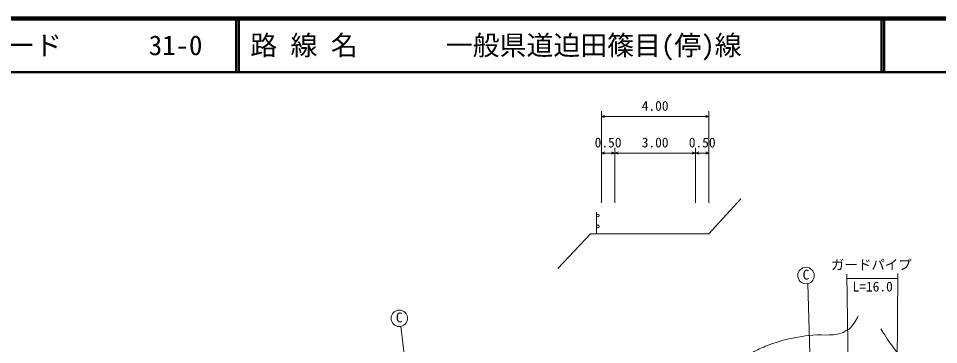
# Model space of a CAD drawing. Units: millimetres, scale not verified, with parts at other scales. Extents: x 40000 to 680000, y 20000 to 380000.
# Drawn here: x 137290 to 308349, y 319345 to 380000 of the extents above; entities that cross this region are included whole.
import ezdxf
from ezdxf.enums import TextEntityAlignment as Align

# ---------------------------------------------------------------- set-up
doc = ezdxf.new("R2010")
doc.units = ezdxf.units.MM
doc.header["$LTSCALE"] = 1000
for name, color, linetype, lineweight in [('M-BGD', 7, 'Continuous', 13), ('M-STR-HTXT', 7, 'Continuous', 13), ('M-TTL', 2, 'Continuous', 140), ('M-TTL-LINE', 7, 'Continuous', 50)]:
    doc.layers.add(name, color=color, linetype=linetype, lineweight=lineweight)
doc.layers.add('M-TTL-TXT', color=7, linetype='Continuous')
doc.styles.add('ＭＳ ゴシック', font='')
doc.styles.get('ＭＳ ゴシック').set_extended_font_data('MS Gothic')

msp = doc.modelspace()

# ---------------------------------------------------------------- linework, layer by layer
at = {"layer": 'M-BGD'}
for p, q in [((245658, 346715), (245658, 362767)), ((265658, 346715), (265658, 362767)), ((245658, 361767), (246258, 361967)), ((245658, 361767), (246258, 361567)), ((245658, 361767), (265658, 361767)), ((265658, 361767), (265058, 361967)), ((265658, 361767), (265058, 361567)), ((245658, 345715), (245658, 355959)), ((248158, 347479), (248158, 355959)), ((248158, 345715), (248158, 355959)), ((263158, 345715), (263158, 355959)), ((263158, 347479), (263158, 355959)), ((265658, 345715), (265658, 355959)), ((245658, 354959), (246258, 355159)), ((245658, 354959), (246258, 354759)), ((245658, 354959), (248158, 354959)), ((248158, 354959), (247558, 355159)), ((248158, 354959), (247558, 354759)), ((248158, 354959), (248758, 355159)), ((248158, 354959), (248758, 354759)), ((248158, 354959), (263158, 354959)), ((263158, 354959), (262558, 355159)), ((263158, 354959), (262558, 354759)), ((263158, 354959), (263758, 355159)), ((263158, 354959), (263758, 354759)), ((263158, 354959), (265658, 354959)), ((265658, 354959), (265058, 355159)), ((265658, 354959), (265058, 354759)), ((271562, 346430), (265658, 339959)), ((244767, 339959), (244767, 343959)), ((243658, 339959), (237588, 333487)), ((245658, 339959), (243658, 339959)), ((245658, 339959), (248158, 339959)), ((248158, 339959), (263158, 339959)), ((263158, 339959), (265658, 339959)), ((284591, 312900), (284011, 330689)), ((210296, 306677), (208401, 322737))]:
    msp.add_line(p, q, dxfattribs=at)
for centre, radius in [((245017, 343334), 250), ((245017, 341334), 250), ((283706, 332190), 1532), ((208096, 324238), 1532)]:
    msp.add_circle(centre, radius, dxfattribs=at)
for points, knots in [([(284591, 312900), (284759, 313106), (284834, 313174), (285014, 313323), (285346, 313597), (285592, 313676), (285998, 313818), (286228, 313898), (286379, 313828), (286623, 313831), (287483, 313844), (287965, 313866), (288824, 313831), (289184, 313817), (289384, 313778), (289741, 313729), (290118, 313678), (290329, 313643), (290701, 313563), (291063, 313486), (291268, 313443), (291618, 313323), (292025, 313184), (292249, 313092), (292634, 312900), (293112, 312662), (293378, 312522), (293820, 312223), (294307, 311892), (294555, 311671), (295005, 311291), (295416, 310944), (295641, 310741), (296021, 310360), (296434, 309946), (296661, 309708), (297037, 309259), (297551, 308646), (297885, 308331), (298307, 307651), (299312, 306028), (299671, 305004), (300593, 303333), (302289, 300258), (303418, 298636), (305080, 295543), (305935, 293954), (306382, 293045), (307112, 291395), (307766, 289917), (308043, 289051), (308721, 287585), (308969, 287048), (309113, 286748), (309398, 286230), (309771, 285555), (309971, 285168), (310414, 284537), (311281, 283302), (311519, 282308), (312785, 281489), (313058, 281312), (313227, 281211), (313547, 281150), (314265, 281013), (314683, 280902), (315410, 280981), (315864, 281030), (316149, 281035), (316544, 281265), (316928, 281488), (317114, 281684), (317372, 282047), (318142, 283130), (318078, 284003), (318373, 285299), (319413, 289868), (319423, 292536), (320236, 297152), (320394, 298053), (320526, 298549), (320744, 299438), (321151, 301106), (321430, 302028), (321929, 303671), (322525, 305633), (322883, 306724), (323538, 308667), (324142, 310461), (324452, 311478), (325146, 313239), (325701, 314644), (326047, 315418), (326670, 316795), (327122, 317792), (327407, 318336), (327856, 319335), (328062, 319794), (328190, 320047), (328364, 320520), (328544, 321011), (328665, 321281), (328787, 321790), (328873, 322150), (328946, 322352), (328956, 322721), (328982, 323681), (329269, 324303), (328872, 325177), (328841, 325244), (328833, 325279), (328787, 325346)], [0, 0, 0, 0, 1, 1, 1, 2, 2, 2, 3, 3, 3, 4, 4, 4, 5, 5, 5, 6, 6, 6, 7, 7, 7, 8, 8, 8, 9, 9, 9, 10, 10, 10, 11, 11, 11, 12, 12, 12, 13, 13, 13, 14, 14, 14, 15, 15, 15, 16, 16, 16, 17, 17, 17, 18, 18, 18, 19, 19, 19, 20, 20, 20, 21, 21, 21, 22, 22, 22, 23, 23, 23, 24, 24, 24, 25, 25, 25, 26, 26, 26, 27, 27, 27, 28, 28, 28, 29, 29, 29, 30, 30, 30, 31, 31, 31, 32, 32, 32, 33, 33, 33, 34, 34, 34, 35, 35, 35, 36, 36, 36, 37, 37, 37, 37]), ([(248692, 296983), (249699, 296799), (249977, 296734), (250809, 296644), (251172, 296605), (251375, 296575), (251740, 296559), (252137, 296543), (252361, 296522), (252756, 296559), (253357, 296616), (253709, 296619), (254280, 296813), (254589, 296918), (254767, 296979), (255042, 297152), (255580, 297490), (255834, 297750), (256312, 298168), (256859, 298645), (257122, 298962), (257582, 299523), (258935, 301168), (259625, 302149), (260800, 303925), (261610, 305151), (261957, 305904), (262747, 307143), (263196, 307846), (263459, 308233), (263932, 308921), (264442, 309662), (264736, 310072), (265287, 310783), (265632, 311229), (265839, 311467), (266218, 311884), (266879, 312611), (267285, 312985), (267996, 313662), (268693, 314325), (269099, 314682), (269859, 315271), (271425, 316484), (272360, 317103), (274092, 318065), (275011, 318575), (275573, 318771), (276548, 319165), (277168, 319416), (277519, 319552), (278156, 319758), (278973, 320022), (279434, 320168), (280273, 320351), (281750, 320672), (282585, 320824), (284083, 321028), (286549, 321363), (288061, 320785), (290433, 321536), (290758, 321639), (290898, 321792), (291195, 321959), (291427, 322090), (291584, 322126), (291788, 322298), (292182, 322632), (292336, 322892), (292634, 323314), (292985, 323810), (293082, 324024), (293396, 324669)], [0, 0, 0, 0, 1, 1, 1, 2, 2, 2, 3, 3, 3, 4, 4, 4, 5, 5, 5, 6, 6, 6, 7, 7, 7, 8, 8, 8, 9, 9, 9, 10, 10, 10, 11, 11, 11, 12, 12, 12, 13, 13, 13, 14, 14, 14, 15, 15, 15, 16, 16, 16, 17, 17, 17, 18, 18, 18, 19, 19, 19, 20, 20, 20, 21, 21, 21, 22, 22, 22, 23, 23, 23, 24, 24, 24, 24]), ([(297632, 322250), (298722, 320514), (299033, 320010), (300045, 318654), (300988, 317391), (301560, 316715), (302600, 315531), (303602, 314392), (304228, 313813), (305250, 312692), (306776, 311018), (307571, 310026), (309083, 308339), (309816, 307520), (310149, 306981), (310975, 306257), (311748, 305580), (312304, 305268), (313305, 305037), (313817, 304919), (314150, 304877), (314650, 305037), (315303, 305247), (315527, 305691), (315891, 306278)], [0, 0, 0, 0, 1, 1, 1, 2, 2, 2, 3, 3, 3, 4, 4, 4, 5, 5, 5, 6, 6, 6, 7, 7, 7, 8, 8, 8, 8])]:
    msp.add_open_spline(points, degree=3, knots=knots, dxfattribs=at)
at = {"layer": 'M-STR-HTXT'}
for p, q in [((291585, 311626), (291262, 332427)), ((300756, 332581), (300537, 298818)), ((291274, 331644), (300750, 331644))]:
    msp.add_line(p, q, dxfattribs=at)
at = {"layer": 'M-TTL'}
msp.add_line((680000, 380000), (40000, 380000), dxfattribs=at)
at = {"layer": 'M-TTL-LINE'}
for p, q in [((177750, 380000), (177750, 370000)), ((178250, 380000), (178250, 370000)), ((297750, 380000), (297750, 370000)), ((298250, 380000), (298250, 370000)), ((40000, 370000), (680000, 370000))]:
    msp.add_line(p, q, dxfattribs=at)

# ---------------------------------------------------------------- texts
at = {"layer": 'M-BGD', "style": 'ＭＳ ゴシック'}
for s, p in [('4.00', (255658, 362267)), ('0.50', (246908, 355459)), ('3.00', (255658, 355459)), ('0.50', (264408, 355459))]:
    msp.add_text(s, height=1833, dxfattribs=at).set_placement(p, align=Align.BOTTOM_CENTER)
for p in [(283075, 330886), (207465, 322934)]:
    msp.add_text('C', height=1833, dxfattribs=at).set_placement(p, align=Align.BOTTOM_LEFT)
at = {"layer": 'M-STR-HTXT', "style": 'ＭＳ ゴシック'}
for s, p in [('ガードパイプ', (288347, 332732)), ('L=16.0', (292349, 328667))]:
    msp.add_text(s, height=1833, dxfattribs=at).set_placement(p, align=Align.BOTTOM_LEFT)
at = {"layer": 'M-TTL-TXT', "style": 'ＭＳ ゴシック'}
for s, p in [('図面コード', (120380, 375000)), ('31-0', (161521, 375000)), ('路 線 名', (180380, 375000)), ('一般県道迫田篠目(停)線', (216734, 375000))]:
    msp.add_text(s, height=3666, dxfattribs=at).set_placement(p, align=Align.MIDDLE_LEFT)

doc.saveas('drawing.dxf')
